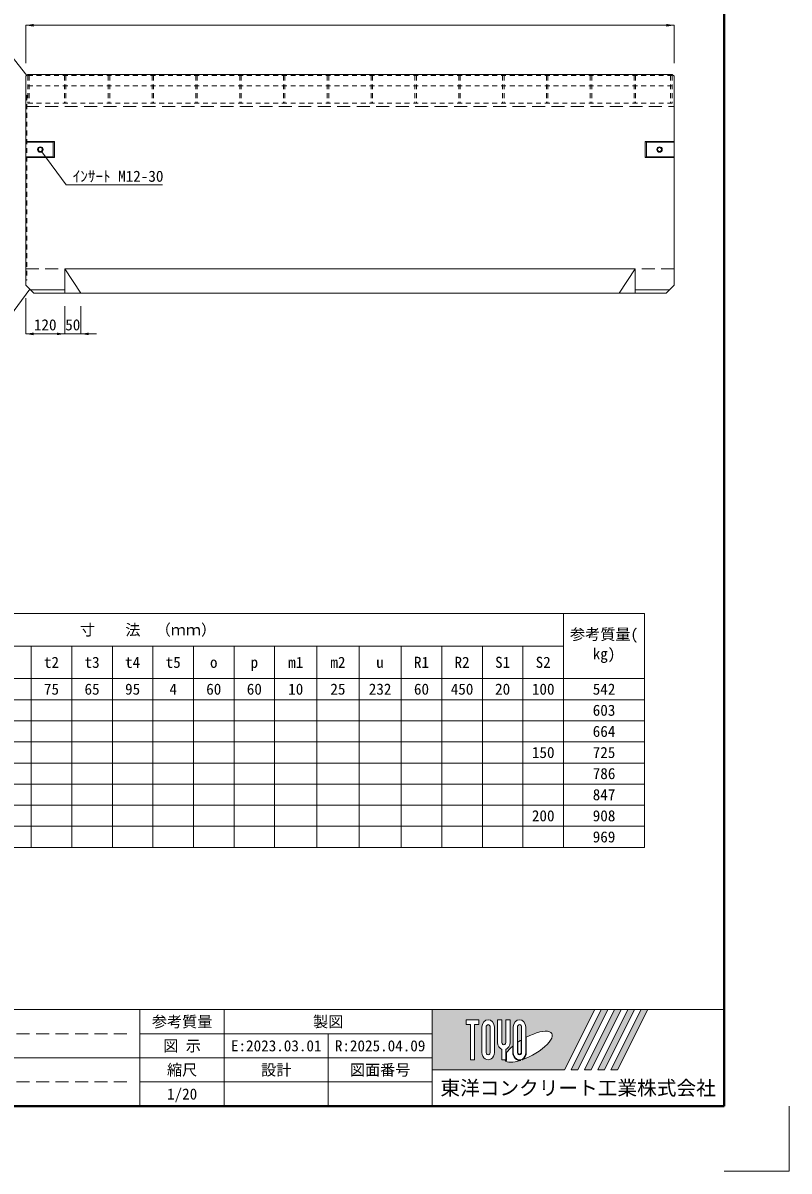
# Model space of a CAD drawing. Units: millimetres at full size, sheet at 1:20. Extents: x -285 to 21875, y 5903 to 11843.
# Drawn here: x 1555 to 3915, y 5903 to 9438 of the extents above; entities that cross this region are included whole.
import ezdxf
from ezdxf.enums import TextEntityAlignment as Align

# ---------------------------------------------------------------- set-up
doc = ezdxf.new("R2010")
doc.units = ezdxf.units.MM
doc.header["$LTSCALE"] = 20
doc.linetypes.add('USER1', pattern=[3, 2, -1])
doc.linetypes.add('USER2', pattern=[1.35, 0.75, -0.6])
for name, color, linetype, lineweight in [('Defpoints_2', 8, 'Continuous', 0), ('インサート', 3, 'USER2', 5), ('グレーチング', 7, 'Continuous', 13), ('図枠', 7, 'Continuous', 5), ('寸法線', 7, 'Continuous', 13), ('寸法表', 7, 'Continuous', 13), ('引出線', 4, 'Continuous', 13), ('本体', 2, 'Continuous', 13), ('目地', 132, 'Continuous', 5)]:
    doc.layers.add(name, color=color, linetype=linetype, lineweight=lineweight)
doc.styles.add('ＭＳ ゴシック', font='')
doc.styles.get('ＭＳ ゴシック').set_extended_font_data('MS Gothic')

# ---------------------------------------------------------------- blocks, each defined once
blk = doc.blocks.new('filled_arrow')
at = {"color": 0, "linetype": 'Continuous', "lineweight": -2}
blk.add_solid([(7.5, 1.25), (0, 0), (7.5, -1.25)], dxfattribs=at)
blk = doc.blocks.new('open_arrow')
at = {"color": 0, "linetype": 'Continuous', "lineweight": -2}
blk.add_lwpolyline([(7.5, 1.25), (0, 0), (7.5, -1.25)], dxfattribs=at)

msp = doc.modelspace()

# ---------------------------------------------------------------- hatches: boundary and pattern name
at = {"layer": '図枠'}
h = msp.add_hatch(color=256, dxfattribs=at)
h.paths.add_polyline_path([(2814.97, 6400.12), (2814.97, 6214.5), (3223.35, 6214.5), (3316.16, 6400.12)])
edge = h.paths.add_edge_path(flags=16)
edge.add_ellipse((3111.48, 6285.86), major_axis=(72.73, 40.71), ratio=0.3471473, start_angle=-144.31122, end_angle=72.1899, ccw=False)
edge.add_ellipse((3084.55, 6268.28), major_axis=(0, 24.75), ratio=0.8463542, start_angle=-160.70346, end_angle=-90)
edge.add_line((3105.49, 6268.28), (3105.49, 6315.46))
edge = h.paths.add_edge_path(flags=16)
edge.add_ellipse((3084.55, 6346.34), major_axis=(0, 22.85), ratio=0.8463541, start_angle=-90, end_angle=90, ccw=False)
edge.add_line((3103.88, 6346.34), (3103.88, 6268.28))
edge.add_ellipse((3084.55, 6268.28), major_axis=(0, 22.85), ratio=0.8463541, start_angle=90, end_angle=-90, ccw=False)
edge.add_line((3065.21, 6268.28), (3065.21, 6346.34))
edge = h.paths.add_edge_path(flags=16)
edge.add_line((3090.99, 6346.34), (3090.99, 6268.28))
edge.add_ellipse((3084.55, 6268.28), major_axis=(0, 7.62), ratio=0.8463541, start_angle=90, end_angle=-90, ccw=False)
edge.add_line((3078.1, 6268.28), (3078.1, 6346.34))
edge.add_ellipse((3084.55, 6346.34), major_axis=(0, 7.62), ratio=0.8463541, start_angle=-90, end_angle=90, ccw=False)
edge = h.paths.add_edge_path(flags=16)
edge.add_line((3089.38, 6306.44), (3089.38, 6268.28))
edge.add_ellipse((3084.55, 6268.28), major_axis=(0, 5.71), ratio=0.8463542, start_angle=90, end_angle=-90, ccw=False)
edge.add_line((3079.71, 6268.28), (3079.71, 6300.2))
edge.add_ellipse((3111.48, 6285.86), major_axis=(72.73, 40.71), ratio=0.3471473, start_angle=107.79174, end_angle=126.47132, ccw=False)
edge = h.paths.add_edge_path(flags=16)
edge.add_line((3055.54, 6369.19), (3055.54, 6299.22))
edge.add_ellipse((3036.21, 6299.22), major_axis=(0, 22.85), ratio=0.8463541, start_angle=-163.34117, end_angle=-90, ccw=False)
edge.add_line((3042.65, 6277.68), (3042.65, 6245.44))
edge.add_line((3042.65, 6245.44), (3029.76, 6245.44))
edge.add_line((3029.76, 6245.44), (3029.76, 6277.68))
edge.add_ellipse((3036.21, 6299.22), major_axis=(0, 22.85), ratio=0.8463541, start_angle=90, end_angle=163.34117, ccw=False)
edge.add_line((3016.87, 6299.22), (3016.87, 6369.19))
edge.add_line((3016.87, 6369.19), (3029.76, 6369.19))
edge.add_line((3029.76, 6369.19), (3029.76, 6299.22))
edge.add_ellipse((3036.21, 6299.22), major_axis=(0, 7.62), ratio=0.8463541, start_angle=90, end_angle=-90)
edge.add_line((3042.65, 6299.22), (3042.65, 6369.19))
edge.add_line((3042.65, 6369.19), (3055.54, 6369.19))
edge = h.paths.add_edge_path(flags=16)
edge.add_line((3063.6, 6287.99), (3063.6, 6268.28))
edge.add_ellipse((3084.55, 6268.28), major_axis=(0, 24.75), ratio=0.8463542, start_angle=90, end_angle=-171.54427)
edge.add_ellipse((3111.48, 6285.86), major_axis=(72.73, 40.71), ratio=0.3471473, start_angle=-178.64954, end_angle=-148.29244, ccw=False)
edge.add_line((3039.87, 6243.53), (3044.26, 6243.53))
edge.add_line((3044.26, 6243.53), (3044.26, 6267.67))
edge.add_ellipse((3111.48, 6285.86), major_axis=(72.73, 40.71), ratio=0.3471473, start_angle=148.21912, end_angle=165.90812, ccw=False)
edge = h.paths.add_edge_path(flags=16)
edge.add_ellipse((2987.87, 6346.34), major_axis=(0, 22.85), ratio=0.8463541, start_angle=-90, end_angle=90, ccw=False)
edge.add_line((3007.2, 6346.34), (3007.2, 6268.28))
edge.add_ellipse((2987.87, 6268.28), major_axis=(0, 22.85), ratio=0.8463541, start_angle=90, end_angle=-90, ccw=False)
edge.add_line((2968.53, 6268.28), (2968.53, 6346.34))
edge = h.paths.add_edge_path(flags=16)
edge.add_line((2994.31, 6346.34), (2994.31, 6268.28))
edge.add_ellipse((2987.87, 6268.28), major_axis=(0, 7.62), ratio=0.8463541, start_angle=90, end_angle=-90, ccw=False)
edge.add_line((2981.42, 6268.28), (2981.42, 6346.34))
edge.add_ellipse((2987.87, 6346.34), major_axis=(0, 7.62), ratio=0.8463541, start_angle=-90, end_angle=90, ccw=False)
h.paths.add_polyline_path([(2958.86, 6369.19), (2958.86, 6353.96), (2945.97, 6353.96), (2945.97, 6245.44), (2933.08, 6245.44), (2933.08, 6353.96), (2920.19, 6353.96), (2920.19, 6369.19)], flags=16)
for points in [[(3243.77, 6214.5), (3264.19, 6214.5), (3357, 6400.12), (3336.58, 6400.12)], [(3397.84, 6400.12), (3377.42, 6400.12), (3284.6, 6214.5), (3305.02, 6214.5)], [(3438.67, 6400.12), (3418.25, 6400.12), (3325.44, 6214.5), (3345.86, 6214.5)], [(3479.51, 6400.12), (3459.09, 6400.12), (3366.28, 6214.5), (3386.7, 6214.5)]]:
    msp.add_hatch(color=256, dxfattribs=at).paths.add_polyline_path(points)

# ---------------------------------------------------------------- linework, layer by layer
at = {"layer": 'Defpoints_2'}
for p, q in [((1199.97, 7354.53), (3219.97, 7354.53)), ((1199.97, 7289.53), (3219.97, 7289.53)), ((1199.97, 7224.53), (3094.97, 7224.53)), ((1199.97, 7159.53), (3219.97, 7159.53)), ((1199.97, 7094.53), (3219.97, 7094.53)), ((1199.97, 7029.53), (3094.97, 7029.53)), ((1199.97, 6964.53), (3219.97, 6964.53))]:
    msp.add_line(p, q, dxfattribs=at)
at = {"layer": 'Defpoints_2', "color": 7, "lineweight": 13}
for p in [(3914.97, 6103.12), (3714.97, 5903.12)]:
    msp.add_line(p, (3914.97, 5903.12), dxfattribs=at)
at = {"layer": 'インサート', "linetype": 'Continuous'}
for centre, radius in [((1608.07, 9048.46), 8.25), ((1608.07, 9048.46), 6), ((3516.07, 9048.46), 8.25), ((3516.07, 9048.46), 6)]:
    msp.add_circle(centre, radius, dxfattribs=at)
at = {"layer": 'グレーチング', "linetype": 'USER2'}
for p, q in [((1569.57, 9276.16), (3554.57, 9276.16)), ((1569.57, 9276.16), (1569.57, 9191.16)), ((1574.07, 9276.16), (1574.07, 9191.16)), ((1682.32, 9276.16), (1682.32, 9191.16)), ((1686.82, 9276.16), (1686.82, 9191.16)), ((1817.32, 9276.16), (1817.32, 9191.16)), ((1821.82, 9276.16), (1821.82, 9191.16)), ((1952.32, 9276.16), (1952.32, 9191.16)), ((1956.82, 9276.16), (1956.82, 9191.16)), ((2087.32, 9276.16), (2087.32, 9191.16)), ((2091.82, 9276.16), (2091.82, 9191.16)), ((2222.32, 9276.16), (2222.32, 9191.16)), ((2226.82, 9276.16), (2226.82, 9191.16)), ((2357.32, 9276.16), (2357.32, 9191.16)), ((2361.82, 9276.16), (2361.82, 9191.16)), ((2492.32, 9276.16), (2492.32, 9191.16)), ((2496.82, 9276.16), (2496.82, 9191.16)), ((2627.32, 9276.16), (2627.32, 9191.16)), ((2631.82, 9276.16), (2631.82, 9191.16)), ((2762.32, 9276.16), (2762.32, 9191.16)), ((2766.82, 9276.16), (2766.82, 9191.16)), ((2897.32, 9276.16), (2897.32, 9191.16)), ((2901.82, 9276.16), (2901.82, 9191.16)), ((3032.32, 9276.16), (3032.32, 9191.16)), ((3036.82, 9276.16), (3036.82, 9191.16)), ((3167.32, 9276.16), (3167.32, 9191.16)), ((3171.82, 9276.16), (3171.82, 9191.16)), ((3302.32, 9276.16), (3302.32, 9191.16)), ((3306.82, 9276.16), (3306.82, 9191.16)), ((3437.32, 9276.16), (3437.32, 9191.16)), ((3441.82, 9276.16), (3441.82, 9191.16)), ((3550.07, 9276.16), (3550.07, 9191.16)), ((3554.57, 9276.16), (3554.57, 9191.16)), ((1569.57, 9244.16), (3554.57, 9244.16)), ((1569.57, 9191.16), (3554.57, 9191.16))]:
    msp.add_line(p, q, dxfattribs=at)
at = {"layer": '図枠', "lineweight": 40}
for p in [(3714.97, 11643.12), (114.97, 6103.12)]:
    msp.add_line(p, (3714.97, 6103.12), dxfattribs=at)
at = {"layer": '図枠', "lineweight": 13}
for p, q in [((3714.97, 6400.12), (114.97, 6400.12)), ((1914.97, 6103.12), (1914.97, 6400.12)), ((2174.97, 6103.12), (2174.97, 6400.12)), ((2814.97, 6103.12), (2814.97, 6400.12)), ((2814.97, 6325.87), (1914.97, 6325.87)), ((2494.97, 6103.12), (2494.97, 6325.87)), ((2814.97, 6251.62), (114.97, 6251.62)), ((2814.97, 6177.37), (1914.97, 6177.37))]:
    msp.add_line(p, q, dxfattribs=at)
at = {"layer": '図枠'}
for p, q in [((2814.97, 6400.12), (3316.16, 6400.12)), ((3316.16, 6400.12), (3223.35, 6214.5)), ((3336.58, 6400.12), (3243.77, 6214.5)), ((3357, 6400.12), (3264.19, 6214.5)), ((3377.42, 6400.12), (3284.6, 6214.5)), ((3397.84, 6400.12), (3305.02, 6214.5)), ((3418.25, 6400.12), (3325.44, 6214.5)), ((3336.58, 6400.12), (3357, 6400.12)), ((3438.67, 6400.12), (3345.86, 6214.5)), ((3459.09, 6400.12), (3366.28, 6214.5)), ((3377.42, 6400.12), (3397.84, 6400.12)), ((3479.51, 6400.12), (3386.7, 6214.5)), ((3418.25, 6400.12), (3438.67, 6400.12)), ((3459.09, 6400.12), (3479.51, 6400.12)), ((2920.19, 6369.19), (2920.19, 6353.96)), ((2920.19, 6369.19), (2958.86, 6369.19)), ((2958.86, 6369.19), (2958.86, 6353.96)), ((3016.87, 6369.19), (3029.76, 6369.19)), ((3016.87, 6299.22), (3016.87, 6369.19)), ((3029.76, 6369.19), (3029.76, 6299.22)), ((3042.65, 6369.19), (3055.54, 6369.19)), ((3042.65, 6299.22), (3042.65, 6369.19)), ((3055.54, 6369.19), (3055.54, 6299.22)), ((2933.08, 6353.96), (2920.19, 6353.96)), ((2933.08, 6353.96), (2933.08, 6245.44)), ((2945.97, 6353.96), (2945.97, 6245.44)), ((2958.86, 6353.96), (2945.97, 6353.96)), ((2968.53, 6346.34), (2968.53, 6268.28)), ((2981.42, 6268.28), (2981.42, 6346.34)), ((2994.31, 6346.34), (2994.31, 6268.28)), ((3007.2, 6268.28), (3007.2, 6346.34)), ((3065.21, 6346.34), (3065.21, 6268.28)), ((3078.1, 6268.28), (3078.1, 6346.34)), ((3090.99, 6346.34), (3090.99, 6268.28)), ((3103.88, 6268.28), (3103.88, 6346.34)), ((3079.71, 6268.28), (3079.71, 6300.2)), ((3089.38, 6306.44), (3089.38, 6268.28)), ((3105.49, 6268.28), (3105.49, 6315.46)), ((3029.76, 6277.68), (3029.76, 6245.44)), ((3042.65, 6277.68), (3042.65, 6245.44)), ((3044.26, 6267.67), (3044.26, 6243.53)), ((3063.6, 6287.99), (3063.6, 6268.28)), ((2945.97, 6245.44), (2933.08, 6245.44)), ((3042.65, 6245.44), (3029.76, 6245.44)), ((3039.87, 6243.53), (3044.26, 6243.53)), ((2814.97, 6214.5), (3223.35, 6214.5)), ((3243.77, 6214.5), (3264.19, 6214.5)), ((3284.6, 6214.5), (3305.02, 6214.5)), ((3325.44, 6214.5), (3345.86, 6214.5)), ((3366.28, 6214.5), (3386.7, 6214.5))]:
    msp.add_line(p, q, dxfattribs=at)
at = {"layer": '図枠', "linetype": 'USER1', "lineweight": 9}
for p, q in [((1874.97, 6325.87), (474.97, 6325.87)), ((1874.97, 6177.37), (474.97, 6177.37))]:
    msp.add_line(p, q, dxfattribs=at)
at = {"layer": '図枠'}
for centre, major_axis, ratio, start_param, end_param in [((2987.87, 6346.34), (0, 22.85), 0.846354, 4.712389, 7.8539816), ((3084.55, 6346.34), (0, 22.85), 0.846354, 4.712389, 7.8539816), ((2987.87, 6346.34), (0, 7.62), 0.846354, 4.712389, 7.8539816), ((3084.55, 6346.34), (0, 7.62), 0.846354, 4.712389, 7.8539816), ((3111.48, 6285.86), (72.73, 40.71), 0.347147, 4.2621853, 7.7429163), ((3036.21, 6299.22), (0, 22.85), 0.846354, 1.5707963, 2.8017557), ((3036.21, 6299.22), (0, 7.62), 0.846354, 1.5707963, 4.712389), ((3036.21, 6299.22), (0, 22.85), 0.846354, 3.4814296, 4.712389), ((3111.48, 6285.86), (72.73, 40.71), 0.347147, 1.6817405, 1.8219833), ((2987.87, 6268.28), (0, 22.85), 0.846354, 1.5707963, 4.712389), ((2987.87, 6268.28), (0, 7.62), 0.846354, 1.5707963, 4.712389), ((3111.48, 6285.86), (72.73, 40.71), 0.347147, 2.0815197, 2.5155126), ((3084.55, 6268.28), (0, 24.75), 0.846354, 1.5707963, 3.3154679), ((3084.55, 6268.28), (0, 22.85), 0.846354, 1.5707963, 4.712389), ((3084.55, 6268.28), (0, 7.62), 0.846354, 1.5707963, 4.712389), ((3084.55, 6268.28), (0, 5.71), 0.846354, 1.5707963, 4.712389), ((3084.55, 6268.28), (0, 24.75), 0.846354, 3.5338438, 4.712389), ((3111.48, 6285.86), (72.73, 40.71), 0.347147, 3.2093975, 4.2004451)]:
    msp.add_ellipse(centre, major_axis=major_axis, ratio=ratio, start_param=start_param, end_param=end_param, dxfattribs=at)
at = {"layer": '寸法線'}
for p, q in [((1563.07, 9431.11), (3561.07, 9431.11)), ((1563.07, 9313.96), (1563.07, 9431.11)), ((3561.07, 9313.96), (3561.07, 9431.11)), ((1563.07, 8591.16), (1563.07, 8480.82)), ((1683.07, 8566.16), (1683.07, 8480.82)), ((1683.07, 8566.16), (1683.07, 8480.82)), ((1733.07, 8566.16), (1733.07, 8480.82)), ((1563.07, 8480.82), (1683.07, 8480.82)), ((1635.07, 8480.82), (1781.07, 8480.82))]:
    msp.add_line(p, q, dxfattribs=at)
at = {"layer": '寸法表'}
for p, q in [((359.97, 7619.53), (3469.97, 7619.53)), ((3219.97, 7619.53), (3219.97, 6899.53)), ((3469.97, 7619.53), (3469.97, 6899.53)), ((659.97, 7519.53), (3219.97, 7519.53)), ((1579.97, 7519.53), (1579.97, 6899.53)), ((1704.97, 7519.53), (1704.97, 6899.53)), ((1829.97, 7519.53), (1829.97, 6899.53)), ((1954.97, 7519.53), (1954.97, 6899.53)), ((2079.97, 7519.53), (2079.97, 6899.53)), ((2204.97, 7519.53), (2204.97, 6899.53)), ((2329.97, 7519.53), (2329.97, 6899.53)), ((2459.97, 7519.53), (2459.97, 6899.53)), ((2589.97, 7519.53), (2589.97, 6899.53)), ((2719.97, 7519.53), (2719.97, 6899.53)), ((2844.97, 7519.53), (2844.97, 6899.53)), ((2969.97, 7519.53), (2969.97, 6899.53)), ((3094.97, 7519.53), (3094.97, 6899.53)), ((359.97, 7419.53), (3469.97, 7419.53)), ((3219.97, 7354.53), (3469.97, 7354.53)), ((3219.97, 7289.53), (3469.97, 7289.53)), ((3094.97, 7224.53), (3469.97, 7224.53)), ((3219.97, 7159.53), (3469.97, 7159.53)), ((3219.97, 7094.53), (3469.97, 7094.53)), ((3094.97, 7029.53), (3469.97, 7029.53)), ((3219.97, 6964.53), (3469.97, 6964.53)), ((359.97, 6899.53), (3469.97, 6899.53))]:
    msp.add_line(p, q, dxfattribs=at)
at = {"layer": '引出線'}
for points in [[(1566.07, 9276.96), (1490.14, 9373.39), (1427.74, 9373.39)], [(1612.98, 9041.82), (1688.08, 8940.21), (1984.56, 8940.21)], [(1575.57, 8618.66), (1490.14, 8502.65), (1426.64, 8502.65)]]:
    msp.add_lwpolyline(points, dxfattribs=at)
at = {"layer": '本体'}
for p, q in [((1563.07, 9273.96), (1569.07, 9279.96)), ((1563.07, 9273.96), (1563.07, 8631.16)), ((1569.07, 9279.96), (3555.07, 9279.96)), ((3555.07, 9279.96), (3561.07, 9273.96)), ((3561.07, 9273.96), (3561.07, 8631.16)), ((1563.07, 8631.16), (1588.07, 8606.16)), ((3561.07, 8631.16), (3536.07, 8606.16)), ((1588.07, 8606.16), (3536.07, 8606.16))]:
    msp.add_line(p, q, dxfattribs=at)
at = {"layer": '本体', "linetype": 'USER1', "lineweight": 15}
for p, q in [((1563.07, 9181.16), (3561.07, 9181.16)), ((1563.07, 8681.16), (1683.07, 8681.16)), ((3561.07, 8681.16), (3441.07, 8681.16))]:
    msp.add_line(p, q, dxfattribs=at)
at = {"layer": '本体', "lineweight": 9}
for p, q in [((1563.07, 9072.96), (1652.07, 9072.96)), ((1652.07, 9072.96), (1652.07, 9023.96)), ((3472.07, 9072.96), (3472.07, 9023.96)), ((3561.07, 9072.96), (3472.07, 9072.96)), ((1563.07, 9023.96), (1652.07, 9023.96)), ((3561.07, 9023.96), (3472.07, 9023.96)), ((1683.07, 8681.16), (1683.07, 8606.16)), ((1683.07, 8681.16), (1733.07, 8606.16)), ((3441.07, 8681.16), (3391.07, 8606.16)), ((3441.07, 8681.16), (3441.07, 8606.16)), ((1578.07, 8616.16), (1683.07, 8616.16)), ((3546.07, 8616.16), (3441.07, 8616.16))]:
    msp.add_line(p, q, dxfattribs=at)
at = {"layer": '本体', "lineweight": 5}
for p, q in [((1563.07, 9070.96), (1648.07, 9070.96)), ((1648.07, 9070.96), (1652.07, 9072.96)), ((1648.07, 9070.96), (1648.07, 9025.96)), ((3476.07, 9070.96), (3472.07, 9072.96)), ((3476.07, 9070.96), (3476.07, 9025.96)), ((3561.07, 9070.96), (3476.07, 9070.96)), ((1563.07, 9025.96), (1648.07, 9025.96)), ((1648.07, 9025.96), (1652.07, 9023.96)), ((3476.07, 9025.96), (3472.07, 9023.96)), ((3561.07, 9025.96), (3476.07, 9025.96))]:
    msp.add_line(p, q, dxfattribs=at)
at = {"layer": '本体', "lineweight": 15}
msp.add_line((1683.07, 8681.16), (3441.07, 8681.16), dxfattribs=at)
at = {"layer": '目地', "linetype": 'USER2'}
for p, q in [((1563.07, 9217.16), (1566.27, 9215.16)), ((1563.07, 9199.16), (1566.27, 9201.16)), ((1566.27, 9215.16), (1566.27, 8647.16)), ((1563.07, 8663.16), (1566.27, 8661.16)), ((1563.07, 8645.16), (1566.27, 8647.16))]:
    msp.add_line(p, q, dxfattribs=at)

# ---------------------------------------------------------------- block references
at = {"layer": '寸法線', "xscale": 3.2, "yscale": 3.2}
for p in [(1563.07, 9431.11), (1563.07, 8480.82), (1733.07, 8480.82)]:
    msp.add_blockref('filled_arrow', p, dxfattribs=at)
at = {"layer": '寸法線', "xscale": 3.2, "yscale": 3.2, "rotation": 180}
for p in [(3561.07, 9431.11), (1683.07, 8480.82), (1683.07, 8480.82)]:
    msp.add_blockref('filled_arrow', p, dxfattribs=at)
at = {"layer": '引出線', "xscale": 0.16, "yscale": 0.16}
for p, rotation in [((1566.07, 9276.96), 128.2), ((1612.98, 9041.82), 306.5), ((1575.57, 8618.66), 233.6)]:
    msp.add_blockref('open_arrow', p, dxfattribs=dict(at, rotation=rotation))

# ---------------------------------------------------------------- texts
at = {"layer": '図枠', "style": 'ＭＳ ゴシック'}
for s, height, p in [('参考質量', 34.18, (2044.97, 6363)), ('製図', 34.18, (2494.97, 6363)), ('図 示', 34.18, (2044.97, 6288.75)), ('E:2023.03.01', 34.18, (2334.97, 6288.75)), ('R:2025.04.09', 34.18, (2654.97, 6288.75)), ('縮尺', 34.18, (2044.97, 6214.5)), ('設計', 34.18, (2334.97, 6214.5)), ('図面番号', 34.18, (2654.97, 6214.5)), ('東洋コンクリート工業株式会社', 44.43, (3264.97, 6158.81)), ('1/20', 34.18, (2044.97, 6140.25))]:
    msp.add_text(s, height=height, dxfattribs=at).set_placement(p, align=Align.MIDDLE_CENTER)
at = {"layer": '寸法線', "style": 'ＭＳ ゴシック'}
for s, p in [('120', (1623.07, 8508.82)), ('50', (1708.07, 8508.82))]:
    msp.add_text(s, height=34.18, dxfattribs=at).set_placement(p, align=Align.MIDDLE_CENTER)
at = {"layer": '寸法表', "style": 'ＭＳ ゴシック'}
for s, p in [('寸\u3000\u3000法\u3000（ｍｍ）', (1939.97, 7569.53)), ('t2', (1642.47, 7469.53)), ('t3', (1767.47, 7469.53)), ('t4', (1892.47, 7469.53)), ('t5', (2017.47, 7469.53)), ('o', (2142.47, 7469.53)), ('p', (2267.47, 7469.53)), ('m1', (2394.97, 7469.53)), ('m2', (2524.97, 7469.53)), ('u', (2654.97, 7469.53)), ('R1', (2782.47, 7469.53)), ('R2', (2907.47, 7469.53)), ('S1', (3032.47, 7469.53)), ('S2', (3157.47, 7469.53)), ('75', (1642.47, 7387.03)), ('65', (1767.47, 7387.03)), ('95', (1892.47, 7387.03)), ('4', (2017.47, 7387.03)), ('60', (2142.47, 7387.03)), ('60', (2267.47, 7387.03)), ('10', (2394.97, 7387.03)), ('25', (2524.97, 7387.03)), ('232', (2654.97, 7387.03)), ('60', (2782.47, 7387.03)), ('450', (2907.47, 7387.03)), ('20', (3032.47, 7387.03)), ('100', (3157.47, 7387.03)), ('542', (3344.97, 7387.03)), ('603', (3344.97, 7322.03)), ('664', (3344.97, 7257.03)), ('150', (3157.47, 7192.03)), ('725', (3344.97, 7192.03)), ('786', (3344.97, 7127.03)), ('847', (3344.97, 7062.03)), ('200', (3157.47, 6997.03)), ('908', (3344.97, 6997.03)), ('969', (3344.97, 6932.03))]:
    msp.add_text(s, height=34.18, dxfattribs=at).set_placement(p, align=Align.MIDDLE_CENTER)
for s, p in [('参考質量(', (3240.08, 7572.84)), ('kg)', (3310.01, 7512.84))]:
    msp.add_text(s, height=34.18, dxfattribs=at).set_placement(p, align=Align.TOP_LEFT)
at = {"layer": '引出線', "style": 'ＭＳ ゴシック'}
msp.add_text('ｲﾝｻｰﾄ M12-30', height=34.18, dxfattribs=at).set_placement((1708.08, 8983.41), align=Align.TOP_LEFT)

doc.saveas('drawing.dxf')
